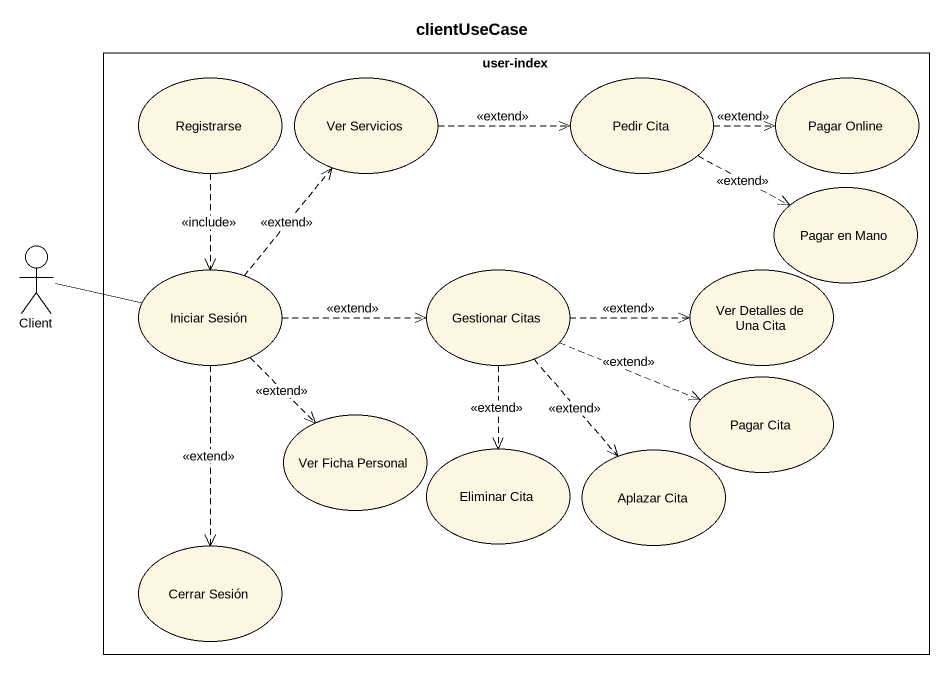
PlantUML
@startuml
title clientUseCase
rectangle "user-index" as user_index {
  usecase Registrarse
  usecase "Ver Servicios" as Ver_Servicios
  usecase "Pedir Cita" as Pedir_Cita
  usecase "Pagar Online" as Pagar_Online
  usecase "Pagar en Mano" as Pagar_en_Mano
  usecase "Iniciar Sesión" as Iniciar_Sesión
  usecase "Gestionar Citas" as Gestionar_Citas
  usecase "Ver Detalles de Una Cita" as Ver_Detalles_de_Una_Cita
  usecase "Pagar Cita" as Pagar_Cita
  usecase "Ver Ficha Personal" as Ver_Ficha_Personal
  usecase "Eliminar Cita" as Eliminar_Cita
  usecase "Aplazar Cita" as Aplazar_Cita
  usecase "Cerrar Sesión" as Cerrar_Sesión
}
actor Client
Registrarse ..> Iniciar_Sesión : <<include>>
Ver_Servicios .right.> Pedir_Cita : <<extend>>
Pedir_Cita .right.> Pagar_Online : <<extend>>
Pedir_Cita .right.> Pagar_en_Mano : <<extend>>
Client -right- Iniciar_Sesión
Iniciar_Sesión .up.> Ver_Servicios : <<extend>>
Iniciar_Sesión .right.> Gestionar_Citas : <<extend>>
Iniciar_Sesión ..> Ver_Ficha_Personal : <<extend>>
Iniciar_Sesión ..> Cerrar_Sesión : <<extend>>
Gestionar_Citas .right.> Ver_Detalles_de_Una_Cita : <<extend>>
Gestionar_Citas .right.> Pagar_Cita : <<extend>>
Gestionar_Citas ..> Eliminar_Cita : <<extend>>
Gestionar_Citas ..> Aplazar_Cita : <<extend>>
@enduml
